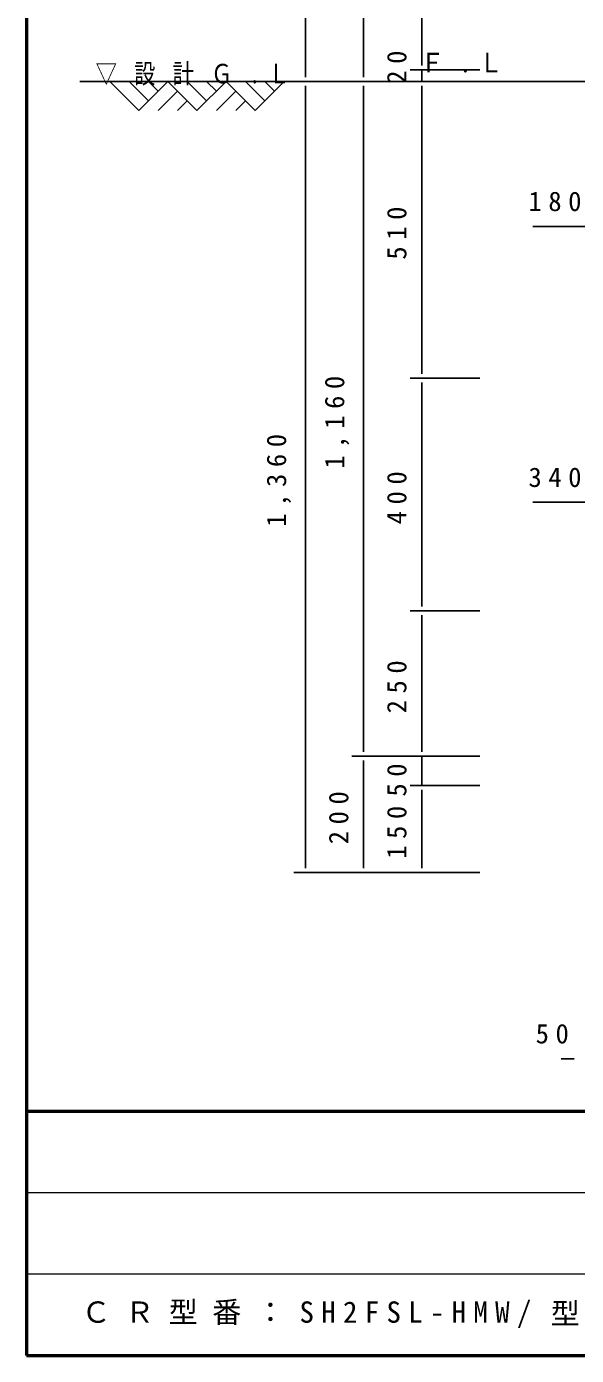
# Model space of a CAD drawing. Units: millimetres on the paper, enlarged 30 times, with parts at other scales. Extents: x -11550 to 0, y -62370 to 8010.
# Drawn here: x -11550 to -10131, y -17820 to -14393 of the extents above; entities that cross this region are included whole.
import ezdxf

# ---------------------------------------------------------------- set-up
doc = ezdxf.new("R2010")
doc.units = ezdxf.units.MM
doc.header["$LTSCALE"] = 30
doc.layers.add('layer1', color=4, linetype='Continuous', lineweight=25)
doc.styles.add('ＭＳ ゴシック', font='')
doc.styles.get('ＭＳ ゴシック').set_extended_font_data('MS Gothic')

msp = doc.modelspace()

# ---------------------------------------------------------------- linework, layer by layer
at = {"layer": 'layer1', "color": 7, "lineweight": 50}
for p, q in [((-11550, -9810), (-11550, -17820)), ((-11550, -17190), (0, -17190)), ((-11550, -17820), (0, -17820))]:
    msp.add_line(p, q, dxfattribs=at)
at = {"layer": 'layer1'}
for p, q in [((-10830, -14512.5), (-10830, -10492.5)), ((-10680, -14512.5), (-10680, -11182.5)), ((-10530, -14482.5), (-10530, -11182.5)), ((-10530, -14482.5), (-10530, -14460)), ((-10530, -14493.75), (-10530, -14482.5)), ((-10530, -14493.75), (-10530, -14482.5)), ((-10830, -14523.75), (-10830, -14512.5)), ((-10680, -14523.75), (-10680, -14512.5)), ((-10380, -14505), (-10560, -14505)), ((-10380, -14505), (-10560, -14505)), ((-10530, -14535), (-10530, -14505)), ((-11335.13, -14535), (-11260.13, -14610)), ((-11285.13, -14535), (-11235.13, -14585)), ((-11260.13, -14610), (-11185.13, -14535)), ((-11235.13, -14535), (-11210.13, -14560)), ((-11160.13, -14560), (-11210.13, -14610)), ((-11185.13, -14535), (-11110.13, -14610)), ((-11135.13, -14535), (-11085.13, -14585)), ((-11110.13, -14610), (-11035.13, -14535)), ((-11085.13, -14535), (-11060.13, -14560)), ((-11060.13, -14610), (-11010.13, -14560)), ((-11035.13, -14535), (-10960.13, -14610)), ((-10935.13, -14585), (-10985.13, -14535)), ((-10960.13, -14610), (-10885.13, -14535)), ((-10910.13, -14560), (-10935.13, -14535)), ((-10680, -14535), (-10860, -14535)), ((-10680, -14535), (-10860, -14535)), ((-10830, -14546.25), (-10830, -14557.5)), ((-10830, -16552.5), (-10830, -14557.5)), ((-10530, -14535), (-10710, -14535)), ((-10530, -14535), (-10710, -14535)), ((-10680, -14546.25), (-10680, -14557.5)), ((-10680, -16252.5), (-10680, -14557.5)), ((-10380, -14535), (-10560, -14535)), ((-10380, -14535), (-10560, -14535)), ((-10530, -14546.25), (-10530, -14557.5)), ((-10530, -14546.25), (-10530, -14557.5)), ((-10530, -15277.5), (-10530, -14557.5)), ((-10530, -14557.5), (-10530, -14580)), ((-11135.13, -14585), (-11160.13, -14610)), ((-11010.13, -14610), (-10985.13, -14585)), ((-9802.5, -14908.7), (-10243.51, -14908.7)), ((-10530, -15288.75), (-10530, -15277.5)), ((-10380, -15300), (-10560, -15300)), ((-10380, -15300), (-10560, -15300)), ((-10530, -15311.25), (-10530, -15322.5)), ((-10530, -15877.5), (-10530, -15322.5)), ((-9562.5, -15620.17), (-10243.51, -15620.17)), ((-10530, -15888.75), (-10530, -15877.5)), ((-10380, -15900), (-10560, -15900)), ((-10380, -15900), (-10560, -15900)), ((-10530, -15911.25), (-10530, -15922.5)), ((-10530, -16252.5), (-10530, -15922.5)), ((-10530, -16252.5), (-10530, -16230)), ((-10530, -16275), (-10710, -16275)), ((-10530, -16275), (-10710, -16275)), ((-10680, -16263.75), (-10680, -16252.5)), ((-10380, -16275), (-10560, -16275)), ((-10380, -16275), (-10560, -16275)), ((-10530, -16263.75), (-10530, -16252.5)), ((-10530, -16263.75), (-10530, -16252.5)), ((-10530, -16350), (-10530, -16275)), ((-10680, -16286.25), (-10680, -16297.5)), ((-10680, -16552.5), (-10680, -16297.5)), ((-10380, -16350), (-10560, -16350)), ((-10380, -16350), (-10560, -16350)), ((-10530, -16361.25), (-10530, -16372.5)), ((-10530, -16361.25), (-10530, -16372.5)), ((-10530, -16552.5), (-10530, -16372.5)), ((-10530, -16372.5), (-10530, -16395)), ((-10680, -16575), (-10860, -16575)), ((-10830, -16563.75), (-10830, -16552.5)), ((-10530, -16575), (-10710, -16575)), ((-10680, -16563.75), (-10680, -16552.5)), ((-10380, -16575), (-10560, -16575)), ((-10530, -16563.75), (-10530, -16552.5)), ((-10147.5, -17055), (-10170, -17055)), ((-10136.25, -17055), (-10147.5, -17055))]:
    msp.add_line(p, q, dxfattribs=at)
at = {"layer": 'layer1', "color": 20}
msp.add_line((-10050, -14535), (-11412.56, -14535), dxfattribs=at)
at = {"layer": 'layer1', "color": 7, "lineweight": 13}
for p, q in [((-11550, -17400), (-7305, -17400)), ((-11550, -17610), (-7305, -17610))]:
    msp.add_line(p, q, dxfattribs=at)

# ---------------------------------------------------------------- texts
at = {"layer": 'layer1', "color": 3, "char_height": 50.26, "attachment_point": 5, "rotation": 90, "style": 'ＭＳ ゴシック'}
for s, insert in [('\\T1.5;20', (-10594.28, -14489.52)), ('\\T1.5;510', (-10594.28, -14917.5)), ('\\T1.5;1,160', (-10748.62, -15405)), ('\\T1.5;1,360', (-10898.62, -15555)), ('\\T1.5;400', (-10594.28, -15600)), ('\\T1.5;250', (-10594.28, -16087.5)), ('\\T1.5;50', (-10594.28, -16327.69)), ('\\T1.5;200', (-10744.28, -16425)), ('\\T1.5;150', (-10594.28, -16462.5))]:
    msp.add_mtext(s, dxfattribs=dict(at, insert=insert))
at = {"layer": 'layer1', "color": 3, "char_height": 50.26, "style": 'ＭＳ ゴシック'}
for s, insert, attachment_point in [('\\T1.81;\\W0.8;▽設計Ｇ.Ｌ', (-11371.57, -14545.32), 7), ('\\T1.64;\\W0.9;Ｆ.Ｌ', (-10533.93, -14512.24), 7), ('\\T1.5;180', (-10177.5, -14844.42), 5), ('\\T1.5;340', (-10177.5, -15555.9), 5), ('\\T1.5;50', (-10184.55, -16990.73), 5)]:
    msp.add_mtext(s, dxfattribs=dict(at, insert=insert, attachment_point=attachment_point))
at = {"layer": 'layer1', "color": 7, "char_height": 54.99, "attachment_point": 4, "style": 'ＭＳ ゴシック'}
for s, insert in [('\\T1.5;ＣＲ型番：SH2FSL-HMW/', (-11408.12, -17715)), ('\\T1.5;型番変更：NCW-02S⇒NCW-02S+', (-10196.93, -17715))]:
    msp.add_mtext(s, dxfattribs=dict(at, insert=insert))

doc.saveas('drawing.dxf')
